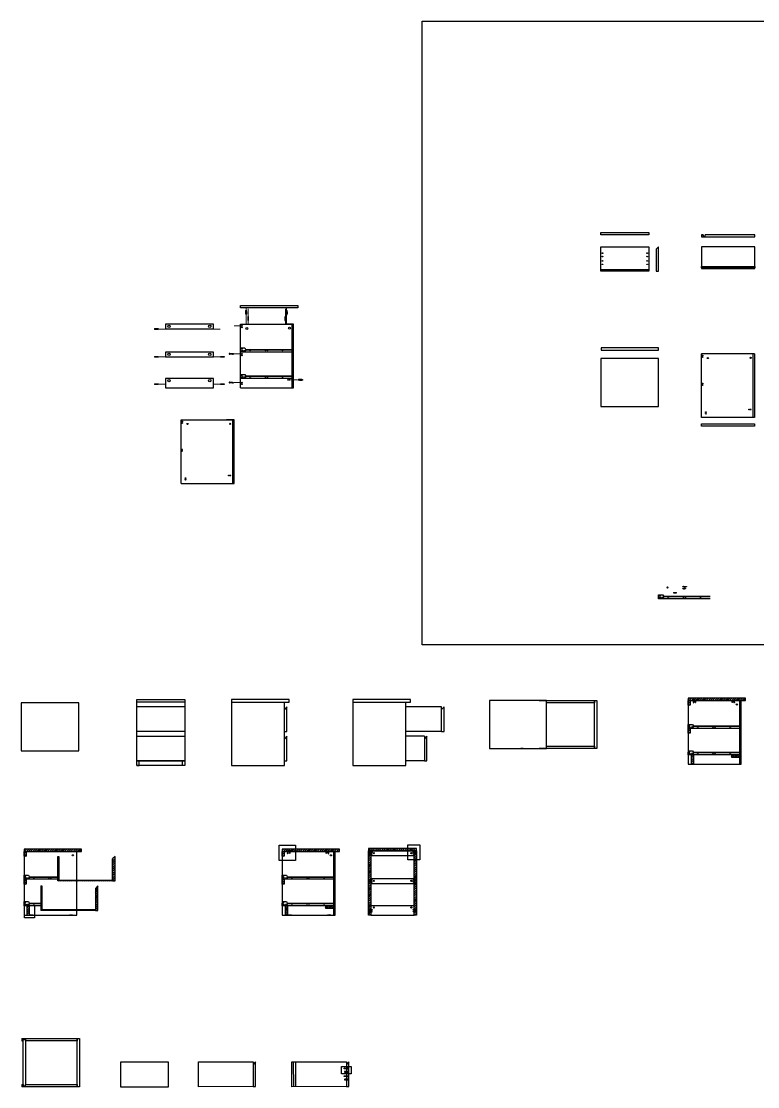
# Model space of a CAD drawing. Header units: inches. Extents: x 60 to 1198, y 6 to 893.
# Drawn here: x 60 to 674, y 6 to 893 of the extents above; entities that cross this region are included whole.
import ezdxf

# ---------------------------------------------------------------- set-up
doc = ezdxf.new("R2010")
doc.units = ezdxf.units.IN
doc.header["$MEASUREMENT"] = 0
doc.linetypes.add('ACAD_ISO02W100', pattern=[15, 12, -3])
doc.linetypes.add('HIDDEN', pattern=[0.375, 0.25, -0.125])
for name, color, linetype in [('A-ANNO-DIMS', 7, 'Continuous'), ('Dettagli', 4, 'Continuous'), ('particolari', 30, 'Continuous'), ('Viti', 2, 'Continuous')]:
    doc.layers.add(name, color=color, linetype=linetype)

# ---------------------------------------------------------------- blocks, each defined once
blk = doc.blocks.new('*U43')
blk.add_lwpolyline([(0, 0), (0, 0.1), (0.1, 0), (0.1, -0.4), (0.1, -0.5), (0.1, -0.4), (0, 0)])
blk = doc.blocks.new('*U44')
at = {"color": 0, "linetype": 'ByBlock', "lineweight": -2, "transparency": 16777216}
for p in [(42.4, 270.7), (42.6, 270.7), (42.8, 270.7), (43, 270.7), (43.2, 270.7)]:
    blk.add_blockref('*U43', p, dxfattribs=at)
blk = doc.blocks.new('118331')
for p, q in [((40.1, 264.9), (40.1, 264.3)), ((40.1, 264.9), (40.3, 264.9)), ((40.1, 264.3), (40.3, 264.3)), ((40.3, 264.9), (40.3, 264.3)), ((40.7, 264.8), (40.3, 264.8)), ((40.7, 264.4), (40.3, 264.4)), ((40.7, 265), (40.7, 264.3)), ((40.7, 265), (43, 265)), ((40.7, 264.8), (40.7, 264.5)), ((43, 264.3), (40.7, 264.3)), ((40.8, 265), (40.8, 264.7)), ((40.8, 264.9), (42.9, 264.9)), ((40.8, 264.7), (42.9, 264.7)), ((40.8, 264.6), (40.8, 264.3)), ((40.8, 264.6), (42.9, 264.6)), ((40.8, 264.3), (42.9, 264.3)), ((42.9, 265), (42.9, 264.7)), ((42.9, 264.6), (42.9, 264.3)), ((43, 265), (43, 264.3)), ((43, 264.8), (43.1, 264.8)), ((43.1, 264.4), (43, 264.4)), ((43.1, 264.8), (43.3, 264.8)), ((43.4, 264.4), (43.2, 264.4)), ((43.3, 264.8), (43.5, 264.8)), ((43.6, 264.4), (43.4, 264.4)), ((43.5, 264.8), (43.7, 264.8)), ((43.8, 264.4), (43.6, 264.4)), ((43.8, 264.8), (43.9, 264.8)), ((44, 264.4), (43.8, 264.4)), ((44, 264.8), (44.1, 264.8)), ((44.1, 264.8), (44.1, 264.5)), ((44.1, 264.4), (44.1, 264.4))]:
    blk.add_line(p, q)
for centre, start, end in [((44.1, 264.8), 360, 90), ((44.1, 264.5), 270, 0)]:
    blk.add_arc(centre, 0.05, start, end)
blk.add_blockref('*U44', (0.7, -5.8))
blk = doc.blocks.new('101345')
for p, q in [((40.1, 264.9), (40.1, 264.6)), ((40.2, 265), (40.3, 265.1)), ((40.2, 264.5), (40.3, 264.5)), ((40.3, 265.1), (41.6, 265.1)), ((40.3, 264.5), (40.3, 265.1)), ((40.3, 264.5), (41.6, 264.5)), ((40.4, 264.9), (41.6, 264.9)), ((40.4, 264.8), (41.6, 264.8)), ((40.4, 264.7), (41.6, 264.7)), ((40.4, 264.6), (41.6, 264.6)), ((43, 265.1), (41.6, 265.1)), ((42.9, 264.9), (41.6, 264.9)), ((42.9, 264.8), (41.6, 264.8)), ((42.9, 264.7), (41.6, 264.7)), ((42.9, 264.6), (41.6, 264.6)), ((43, 264.5), (41.6, 264.5)), ((43, 264.5), (43, 265.1)), ((43.1, 265), (43, 265.1)), ((43.1, 264.5), (43, 264.5)), ((43.1, 264.9), (43.1, 264.6))]:
    blk.add_line(p, q)
for centre, radius, start, end in [((40.2, 264.9), 0.1, 123.5668, 180), ((40.2, 264.6), 0.1, 180, 236.2912), ((40.3, 265), 0.05, 90, 123.5668), ((40.3, 264.5), 0.05, 236.2912, 270), ((43, 265), 0.05, 56.4332, 90), ((43, 264.5), 0.05, 270, 303.7088), ((43, 264.9), 0.1, 0, 56.4332), ((43, 264.6), 0.1, 303.7088, 0)]:
    blk.add_arc(centre, radius, start, end)

msp = doc.modelspace()

# ---------------------------------------------------------------- hatches: boundary and pattern name
h = msp.add_hatch()
h.set_pattern_fill('ANSI31', color=256, scale=10)
h.set_pattern_definition([(45, (65.869, 1.1374), (-0.8838835, 0.8838835), [])])
h.paths.add_polyline_path([(617.28, 327.38), (615.6, 327.38), (615.6, 323.55), (617.28, 323.55)])
h.paths.add_polyline_path([(615.6, 329.38), (615.6, 327.38), (617.28, 327.38), (663.52, 327.38), (663.52, 329.38)])
h.paths.add_polyline_path([(615.6, 300.2), (617.28, 300.2), (617.28, 304.26), (615.6, 304.26)])
h.paths.add_polyline_path([(618.36, 274.38), (620.04, 274.38), (620.04, 282.27), (618.36, 282.27)])
h = msp.add_hatch()
h.set_pattern_fill('ANSI31', color=256, scale=10, angle=10)
h.set_pattern_definition([(55, (13.4428, 3.3758), (-1.02394, 0.7169705), [])])
h.paths.add_polyline_path([(651.73, 282.27), (651.73, 280.3), (658.72, 280.3), (658.72, 282.27)])
h = msp.add_hatch()
h.set_pattern_fill('ANSI31', color=256, scale=10)
h.set_pattern_definition([(45, (-244.3717, -124.5524), (-0.8838835, 0.8838835), [])])
h.paths.add_polyline_path([(351.52, 199.41), (350.67, 199.41), (350.6, 199.46, -0.250678), (350.58, 199.51), (350.58, 199.69, -0.251337), (350.6, 199.74), (350.67, 199.79), (351.52, 199.79), (351.52, 200.95), (350.62, 200.95), (350.62, 201.04), (349.93, 201.04, -0.414214), (349.9, 201.08), (349.9, 201.26, -0.414214), (349.93, 201.29), (350.62, 201.29), (350.62, 201.39), (351.52, 201.39), (351.52, 202.19), (349.52, 202.19), (349.52, 148.69), (351.52, 148.69), (351.52, 176.25), (350.67, 176.25), (350.6, 176.3, -0.250678), (350.58, 176.35), (350.58, 176.53, -0.251337), (350.6, 176.58), (350.67, 176.63), (351.52, 176.63), (351.52, 177.79), (350.62, 177.79), (350.62, 177.88), (349.93, 177.88, -0.414214), (349.9, 177.91), (349.9, 178.1, -0.414214), (349.93, 178.13), (350.62, 178.13), (350.62, 178.23), (351.52, 178.23)])
h.paths.add_polyline_path([(387.53, 178.23), (388.43, 178.23), (388.43, 178.13), (389.12, 178.13, -0.414214), (389.15, 178.1), (389.15, 177.91, -0.414214), (389.12, 177.88), (388.43, 177.88), (388.43, 177.79), (387.53, 177.79), (387.53, 176.63), (388.38, 176.63), (388.44, 176.58, -0.251337), (388.47, 176.53), (388.47, 176.35, -0.250678), (388.44, 176.3), (388.38, 176.25), (387.53, 176.25), (387.53, 148.69), (389.52, 148.69), (389.52, 202.19), (387.53, 202.19), (387.53, 201.39), (388.43, 201.39), (388.43, 201.29), (389.12, 201.29, -0.414214), (389.15, 201.26), (389.15, 201.08, -0.414214), (389.12, 201.04), (388.43, 201.04), (388.43, 200.95), (387.53, 200.95), (387.53, 199.79), (388.38, 199.79), (388.44, 199.74, -0.251337), (388.47, 199.69), (388.47, 199.51, -0.250678), (388.44, 199.46), (388.38, 199.41), (387.53, 199.41)])
h.paths.add_polyline_path([(349.52, 202.19), (389.52, 202.19), (389.52, 204.19), (349.52, 204.19)])
h = msp.add_hatch()
h.set_pattern_fill('ANSI31', color=256, scale=10)
h.set_pattern_definition([(45, (-366.0492, -124.5524), (-0.8838835, 0.8838835), [])])
h.paths.add_polyline_path([(62.54, 203.69), (62.54, 201.69), (64.22, 201.69), (110.46, 201.69), (110.46, 203.69)])
h.paths.add_polyline_path([(62.54, 197.86), (64.22, 197.86), (64.22, 201.69), (62.54, 201.69)])
h.paths.add_polyline_path([(64.22, 178.57), (62.54, 178.57), (62.54, 174.51), (64.22, 174.51)])
h.paths.add_polyline_path([(65.29, 148.69), (66.97, 148.69), (66.97, 156.58), (65.29, 156.58)])
h.paths.add_polyline_path([(124.16, 173.19), (122.16, 171.01), (122.16, 152.69), (124.16, 152.69)])
h.paths.add_polyline_path([(138.38, 197.69), (136.38, 195.51), (136.38, 177.19), (138.38, 177.19)])
h.paths.add_polyline_path([(106.66, 197.69), (106.66, 196.89), (91.64, 196.89), (91.64, 197.69)])
h.paths.add_polyline_path([(106.66, 196.89), (106.66, 197.69), (90.84, 197.69), (90.84, 177.19), (106.66, 177.19), (106.66, 177.99), (91.64, 177.99), (91.64, 196.89)])
h.paths.add_polyline_path([(136.38, 177.19), (136.38, 177.99), (106.66, 177.99), (106.66, 177.19)])
h.paths.add_polyline_path([(106.66, 152.69), (106.66, 153.49), (77.42, 153.49), (77.42, 172.39), (106.66, 172.39), (106.66, 173.19), (76.62, 173.19), (76.62, 152.69)])
h.paths.add_polyline_path([(122.16, 152.69), (122.16, 153.49), (106.66, 153.49), (106.66, 152.69)])
h.paths.add_polyline_path([(106.66, 173.19), (106.66, 172.39), (77.42, 172.39), (77.42, 173.19)], flags=17)
h = msp.add_hatch()
h.set_pattern_fill('ANSI31', color=256, scale=10)
h.set_pattern_definition([(45, (-272.2635, -124.5524), (-0.8838835, 0.8838835), [])])
h.paths.add_polyline_path([(279.15, 201.69), (277.47, 201.69), (277.47, 197.86), (279.15, 197.86)])
h.paths.add_polyline_path([(277.47, 203.69), (277.47, 201.69), (279.15, 201.69), (325.39, 201.69), (325.39, 203.69)])
h.paths.add_polyline_path([(277.47, 174.51), (279.15, 174.51), (279.15, 178.57), (277.47, 178.57)])
h.paths.add_polyline_path([(280.23, 148.69), (281.91, 148.69), (281.91, 156.58), (280.23, 156.58)])
h = msp.add_hatch()
h.set_pattern_fill('ANSI31', color=256, scale=10, angle=10)
h.set_pattern_definition([(55, (-324.6898, -122.3139), (-1.02394, 0.7169705), [])])
h.paths.add_polyline_path([(313.6, 156.58), (313.6, 154.61), (320.59, 154.61), (320.59, 156.58)])

# ---------------------------------------------------------------- linework, layer by layer
for p, q in [((591.1, 705.48), (589.1, 703.3)), ((589.1, 703.3), (589.1, 684.98)), ((591.1, 684.98), (591.1, 705.48)), ((589.1, 684.98), (591.1, 684.98)), ((247.26, 649.53), (247.26, 651.59)), ((247.89, 651.59), (247.26, 651.59)), ((247.89, 649.53), (247.26, 649.53)), ((247.42, 649.15), (247.26, 649.15)), ((247.26, 649.15), (247.26, 648.87)), ((247.26, 648.87), (247.89, 648.87)), ((247.42, 651.59), (247.42, 652.39)), ((247.42, 652.39), (247.73, 652.39)), ((247.42, 649.53), (247.42, 649.15)), ((247.42, 649.15), (247.74, 649.15)), ((247.73, 651.59), (247.73, 652.39)), ((247.74, 649.53), (247.74, 649.15)), ((247.89, 649.15), (247.74, 649.15)), ((247.89, 651.59), (247.89, 649.53)), ((247.89, 648.87), (247.89, 649.15)), ((280.97, 649.53), (280.97, 651.59)), ((281.59, 651.59), (280.97, 651.59)), ((281.6, 649.53), (280.97, 649.53)), ((281.13, 649.15), (280.97, 649.15)), ((280.97, 649.15), (280.97, 648.87)), ((280.97, 648.87), (281.6, 648.87)), ((281.13, 651.59), (281.13, 652.39)), ((281.13, 652.39), (281.44, 652.39)), ((281.13, 649.53), (281.13, 649.15)), ((281.13, 649.15), (281.44, 649.15)), ((281.44, 651.59), (281.44, 652.39)), ((281.44, 649.53), (281.44, 649.15)), ((281.6, 649.15), (281.44, 649.15)), ((281.6, 651.59), (281.6, 649.53)), ((281.6, 648.87), (281.6, 649.15)), ((242.82, 587.86), (242.82, 640.86)), ((242.82, 640.86), (286.94, 640.86)), ((249.05, 647.18), (248.95, 647.05)), ((248.95, 647.05), (249.57, 647.05)), ((248.95, 644.14), (249.57, 644.14)), ((248.95, 644.14), (249.06, 644.04)), ((249.46, 644.04), (249.57, 644.14)), ((249.57, 647.05), (249.47, 647.18)), ((280, 647.18), (279.9, 647.05)), ((279.9, 647.05), (280.52, 647.05)), ((279.9, 644.14), (280.52, 644.14)), ((279.9, 644.14), (280.01, 644.04)), ((280.41, 644.04), (280.52, 644.14)), ((280.52, 647.05), (280.42, 647.18)), ((286.94, 640.86), (280.64, 640.86)), ((285.94, 587.86), (285.94, 640.86)), ((286.94, 587.86), (286.94, 640.86)), ((171.25, 637.14), (171.39, 637.24)), ((171.39, 636.61), (171.26, 636.71)), ((171.39, 637.24), (171.39, 636.61)), ((174.3, 637.24), (174.3, 636.61)), ((174.3, 637.24), (174.4, 637.13)), ((174.4, 636.72), (174.3, 636.61)), ((591.11, 621.24), (543.19, 621.24)), ((543.19, 621.24), (543.19, 619.24)), ((591.11, 619.24), (591.11, 621.24)), ((171.25, 613.88), (171.39, 613.98)), ((171.39, 613.36), (171.26, 613.46)), ((171.39, 613.98), (171.39, 613.36)), ((174.3, 613.98), (174.3, 613.36)), ((174.3, 613.98), (174.4, 613.87)), ((174.4, 613.47), (174.3, 613.36)), ((226.28, 613.98), (226.18, 613.87)), ((226.18, 613.47), (226.28, 613.36)), ((226.28, 613.98), (226.28, 613.36)), ((229.19, 613.98), (229.19, 613.36)), ((229.32, 613.88), (229.19, 613.98)), ((229.19, 613.36), (229.32, 613.46)), ((233.67, 616.55), (233.38, 616.55)), ((233.38, 616.55), (233.38, 615.92)), ((233.38, 615.92), (233.67, 615.92)), ((233.67, 616.4), (233.67, 616.55)), ((234.05, 616.4), (233.67, 616.4)), ((233.67, 616.4), (233.67, 616.08)), ((234.05, 616.08), (233.67, 616.08)), ((233.67, 615.92), (233.67, 616.08)), ((234.05, 616.55), (236.1, 616.55)), ((234.05, 615.92), (234.05, 616.55)), ((236.1, 615.92), (234.05, 615.92)), ((236.1, 615.93), (236.1, 616.55)), ((236.1, 616.4), (236.9, 616.4)), ((236.1, 616.09), (236.9, 616.09)), ((236.9, 616.4), (236.9, 616.09)), ((543.19, 619.24), (591.11, 619.24)), ((626.87, 563.14), (626.87, 616.14)), ((670.99, 616.14), (626.87, 616.14)), ((669.99, 563.14), (669.99, 616.14)), ((670.99, 616.14), (670.99, 590.64)), ((291.87, 594.76), (291.07, 594.76)), ((291.07, 594.76), (291.07, 594.45)), ((293.93, 594.92), (291.87, 594.92)), ((291.87, 594.3), (291.87, 594.92)), ((293.93, 594.29), (293.93, 594.92)), ((293.93, 594.76), (294.31, 594.76)), ((294.31, 594.76), (294.31, 594.92)), ((294.31, 594.92), (294.59, 594.92)), ((294.31, 594.76), (294.31, 594.45)), ((294.59, 594.92), (294.59, 594.29)), ((171.25, 591.25), (171.39, 591.35)), ((171.39, 590.73), (171.26, 590.83)), ((171.39, 591.35), (171.39, 590.73)), ((174.3, 591.35), (174.3, 590.73)), ((174.3, 591.35), (174.4, 591.24)), ((174.4, 590.84), (174.3, 590.73)), ((226.28, 591.35), (226.18, 591.24)), ((226.18, 590.84), (226.28, 590.73)), ((226.28, 591.35), (226.28, 590.73)), ((229.19, 591.35), (229.19, 590.73)), ((229.32, 591.25), (229.19, 591.35)), ((229.19, 590.73), (229.32, 590.83)), ((233.67, 592.59), (233.38, 592.59)), ((233.38, 592.59), (233.38, 591.96)), ((233.38, 591.96), (233.67, 591.96)), ((233.67, 592.43), (233.67, 592.59)), ((234.05, 592.43), (233.67, 592.43)), ((233.67, 592.43), (233.67, 592.11)), ((234.05, 592.11), (233.67, 592.11)), ((233.67, 591.96), (233.67, 592.11)), ((234.05, 592.59), (236.1, 592.59)), ((234.05, 591.96), (234.05, 592.59)), ((236.1, 591.96), (234.05, 591.96)), ((236.1, 591.96), (236.1, 592.59)), ((236.1, 592.43), (236.9, 592.43)), ((236.1, 592.12), (236.9, 592.12)), ((236.9, 592.43), (236.9, 592.12)), ((242.82, 587.86), (286.94, 587.86)), ((286.94, 587.86), (285.94, 587.86)), ((286.94, 587.86), (285.94, 587.86)), ((286.94, 587.86), (285.94, 587.86)), ((291.87, 594.45), (291.07, 594.45)), ((291.87, 594.29), (293.93, 594.29)), ((293.93, 594.45), (294.31, 594.45)), ((294.31, 594.29), (294.31, 594.45)), ((294.59, 594.29), (294.31, 594.29)), ((670.99, 590.64), (670.99, 572.14)), ((670.99, 572.14), (670.99, 563.14)), ((193.43, 508.22), (193.43, 561.22)), ((193.43, 561.22), (237.55, 561.22)), ((237.55, 561.22), (231.25, 561.22)), ((236.55, 508.22), (236.55, 561.22)), ((237.55, 508.22), (237.55, 561.22)), ((670.99, 563.14), (626.87, 563.14)), ((670.99, 563.14), (669.99, 563.14)), ((237.55, 508.22), (236.55, 508.22)), ((663.52, 329.38), (615.6, 329.38)), ((615.6, 329.38), (615.6, 274.38)), ((663.52, 327.38), (663.52, 329.38)), ((196.45, 326.24), (156.45, 326.24)), ((196.45, 322.24), (156.45, 322.24)), ((281.5, 322.24), (279.5, 320.06)), ((281.5, 301.74), (281.5, 322.24)), ((384.44, 328.24), (336.52, 328.24)), ((336.52, 328.24), (336.52, 273.24)), ((336.52, 326.24), (384.44, 326.24)), ((380.64, 300.74), (380.64, 326.24)), ((410.36, 322.24), (380.64, 322.24)), ((384.44, 326.24), (384.44, 328.24)), ((412.36, 322.24), (410.36, 320.06)), ((410.36, 301.74), (410.36, 322.24)), ((412.36, 301.74), (412.36, 322.24)), ((615.6, 327.38), (663.52, 327.38)), ((658.72, 274.38), (658.72, 327.38)), ((659.72, 301.88), (659.72, 327.38)), ((196.45, 301.74), (156.45, 301.74)), ((279.5, 301.74), (281.5, 301.74)), ((410.36, 301.74), (380.64, 301.74)), ((410.36, 301.74), (412.36, 301.74)), ((659.72, 283.38), (659.72, 301.88)), ((156.46, 297.74), (196.45, 297.74)), ((281.5, 297.74), (279.5, 295.56)), ((281.5, 277.24), (281.5, 297.74)), ((380.64, 282.24), (380.64, 300.74)), ((396.14, 297.74), (380.64, 297.74)), ((398.14, 297.74), (396.14, 295.56)), ((398.14, 277.24), (398.14, 297.74)), ((156.45, 277.24), (196.45, 277.24)), ((196.45, 277.24), (156.45, 277.24)), ((158.45, 273.24), (158.45, 277.24)), ((194.45, 273.24), (194.45, 277.24)), ((279.5, 277.24), (281.5, 277.24)), ((380.64, 273.24), (380.64, 282.24)), ((396.14, 277.24), (380.64, 277.24)), ((396.14, 277.24), (398.14, 277.24)), ((659.72, 274.38), (659.72, 283.38)), ((156.45, 273.24), (158.45, 273.24)), ((196.45, 273.24), (194.45, 273.24)), ((336.52, 273.24), (380.64, 273.24)), ((615.6, 274.38), (659.72, 274.38)), ((653.69, 274.38), (653.81, 274.38)), ((659.72, 274.38), (658.72, 274.38)), ((110.46, 203.69), (62.54, 203.69)), ((62.54, 203.69), (62.54, 148.69)), ((62.54, 201.69), (110.46, 201.69)), ((90.84, 177.19), (90.84, 197.69)), ((106.66, 177.99), (106.66, 201.69)), ((110.46, 201.69), (110.46, 203.69)), ((138.38, 197.69), (136.38, 195.51)), ((136.38, 177.19), (136.38, 195.51)), ((138.38, 177.19), (138.38, 197.69)), ((325.39, 203.69), (277.47, 203.69)), ((277.47, 203.69), (277.47, 148.69)), ((277.47, 201.69), (325.39, 201.69)), ((320.59, 148.69), (320.59, 201.69)), ((321.59, 176.19), (321.59, 201.69)), ((325.39, 201.69), (325.39, 203.69)), ((136.38, 177.19), (90.84, 177.19)), ((106.66, 176.19), (106.66, 177.19)), ((106.66, 157.69), (106.66, 176.19)), ((124.16, 173.19), (122.16, 171.01)), ((124.16, 152.69), (124.16, 173.19)), ((136.38, 177.19), (138.38, 177.19)), ((321.59, 157.69), (321.59, 176.19)), ((122.16, 152.69), (76.62, 152.69)), ((106.66, 153.49), (106.66, 157.69)), ((106.66, 148.69), (106.66, 152.69)), ((122.16, 152.69), (124.16, 152.69)), ((321.59, 148.69), (321.59, 157.69)), ((351.52, 156.94), (351.52, 154.94)), ((387.53, 156.58), (351.52, 156.58)), ((62.54, 148.69), (106.66, 148.69)), ((277.47, 148.69), (321.59, 148.69)), ((321.59, 148.69), (320.59, 148.69)), ((351.52, 148.69), (387.53, 148.69)), ((60.71, 45.85), (60.71, 43.99)), ((255.31, 26.45), (253.31, 24.27)), ((255.31, 5.95), (255.31, 26.45)), ((286.82, 26.45), (286.87, 5.85)), ((288.72, 26.45), (288.77, 5.85)), ((333.16, 26.45), (331.16, 24.27)), ((333.16, 5.95), (333.16, 26.45)), ((60.71, 7.71), (60.71, 5.85)), ((253.31, 5.95), (255.31, 5.95)), ((331.16, 5.95), (333.16, 5.95))]:
    msp.add_line(p, q)
at = {"color": 0}
for p, q in [((242.82, 621.12), (246.5, 621.12)), ((242.82, 618.03), (285.94, 618.03)), ((246.5, 621.12), (247.4, 619.65)), ((247.4, 619.65), (285.94, 619.65)), ((242.82, 599.13), (246.5, 599.13)), ((242.82, 596.04), (285.94, 596.04)), ((246.5, 599.13), (247.4, 597.66)), ((247.4, 597.66), (285.94, 597.66)), ((193.43, 508.22), (237.55, 508.22)), ((603.75, 417.26), (603.75, 417.41)), ((603.75, 417.41), (603.87, 417.41)), ((603.87, 417.41), (603.87, 417.26)), ((605.49, 417.26), (605.49, 417.41)), ((605.49, 417.41), (605.62, 417.41)), ((605.62, 417.41), (605.62, 417.26)), ((590.97, 415.65), (594.65, 415.65)), ((590.97, 412.56), (634.09, 412.56)), ((594.65, 415.65), (595.55, 414.18)), ((595.55, 414.18), (634.09, 414.18)), ((615.6, 307.64), (619.28, 307.64)), ((615.6, 304.55), (658.72, 304.55)), ((619.28, 307.64), (620.18, 306.17)), ((620.18, 306.17), (658.72, 306.17)), ((396.14, 297.74), (396.14, 277.24)), ((493.44, 287.49), (493.44, 287.49)), ((615.6, 285.65), (619.28, 285.65)), ((619.28, 285.65), (620.18, 284.18)), ((620.18, 284.18), (658.72, 284.18)), ((615.6, 282.56), (658.72, 282.56)), ((62.54, 181.95), (66.21, 181.95)), ((62.54, 178.86), (90.84, 178.86)), ((66.21, 181.95), (67.11, 180.48)), ((67.11, 180.48), (90.84, 180.48)), ((76.62, 173.19), (76.62, 152.69)), ((122.16, 171.01), (122.16, 152.69)), ((62.54, 159.96), (66.21, 159.96)), ((66.21, 159.96), (67.11, 158.49)), ((62.54, 156.87), (76.62, 156.87)), ((67.11, 158.49), (76.62, 158.49)), ((61.91, 7.71), (61.91, 43.99)), ((62.57, 5.85), (62.57, 5.85))]:
    msp.add_line(p, q, dxfattribs=at)
for points in [[(394.07, 893.21), (1065.68, 893.21), (1065.68, 373.88), (394.07, 373.88)], [(542.97, 717.24), (582.98, 717.24), (582.98, 715.33), (542.97, 715.33)], [(582.98, 705.48), (582.97, 684.98), (542.97, 684.98), (542.98, 705.48)], [(671.32, 705.47), (626.87, 705.47), (626.87, 687.26), (671.32, 687.26)], [(542.97, 686.6), (582.97, 686.6), (582.97, 685.52), (542.97, 685.52)], [(626.87, 688.88), (671.32, 688.88), (671.32, 687.8), (626.87, 687.8)], [(290.74, 656.44), (290.74, 654.44), (242.82, 654.44), (242.82, 656.44)], [(220.29, 637.02), (220.29, 640.86), (180.29, 640.86), (180.29, 637.02)], [(220.29, 613.68), (220.29, 617.74), (180.29, 617.74), (180.29, 613.68)], [(542.97, 612.42), (542.97, 572.42), (590.89, 572.42), (590.89, 612.42)], [(220.29, 587.86), (220.29, 595.75), (180.29, 595.6), (180.29, 587.86)], [(626.87, 558.04), (670.99, 558.04), (670.99, 556.04), (626.87, 556.04)], [(60.3, 325.56), (60.3, 285.56), (108.22, 285.56), (108.22, 325.56)], [(658.72, 282.27), (651.73, 282.27), (651.73, 280.3), (658.72, 280.3)], [(389.52, 202.19), (389.52, 204.19), (349.52, 204.19), (349.52, 202.19)], [(349.52, 148.69), (349.52, 202.19), (351.52, 202.19), (351.52, 148.69)], [(387.53, 148.69), (387.53, 202.19), (389.52, 202.19), (389.52, 148.69)], [(320.59, 156.58), (313.6, 156.58), (313.6, 154.61), (320.59, 154.61)], [(142.81, 26.35), (142.81, 5.85), (182.81, 5.85), (182.81, 26.35)], [(253.31, 5.95), (207.77, 5.85), (207.77, 26.45), (253.31, 26.45)], [(331.16, 5.95), (285.62, 5.85), (285.62, 26.45), (331.16, 26.45)]]:
    msp.add_lwpolyline(points, close=True)
for points in [[(628.07, 715.27), (626.87, 715.27), (626.87, 713.67), (671.16, 713.67), (671.16, 715.27), (629.97, 715.27)], [(626.87, 715.27), (628.07, 715.27), (628.07, 714.07), (629.97, 714.07), (629.97, 715.27)], [(247.42, 652.39), (247.49, 652.51), (247.58, 652.51), (247.66, 652.51), (247.73, 652.39)], [(281.13, 652.39), (281.2, 652.51), (281.28, 652.51), (281.36, 652.51), (281.44, 652.39)], [(236.9, 616.4), (237.03, 616.32), (237.03, 616.24), (237.03, 616.16), (236.9, 616.09)], [(291.07, 594.76), (290.95, 594.69), (290.95, 594.61), (290.95, 594.53), (291.07, 594.45)], [(236.9, 592.43), (237.03, 592.36), (237.03, 592.27), (237.03, 592.19), (236.9, 592.12)], [(156.45, 273.24), (156.45, 273.24), (156.45, 328.24), (196.45, 328.24), (196.45, 273.24), (156.45, 273.24)], [(235.38, 326.24), (283.3, 326.24), (283.3, 328.24), (235.38, 328.24), (235.38, 273.24), (279.5, 273.24), (279.5, 282.24), (279.5, 300.74), (279.5, 326.24)], [(90.84, 197.69), (91.64, 197.69), (91.64, 196.89), (91.64, 196.89), (91.64, 177.99), (136.38, 177.99)], [(389.52, 202.19), (389.52, 202.19), (389.52, 202.19), (349.52, 202.19), (349.52, 202.19)], [(351.52, 198.36), (387.53, 198.36)], [(349.52, 179.07), (349.52, 174.07)], [(387.53, 179.07), (351.52, 179.07)], [(389.52, 174.07), (389.52, 174.07), (389.52, 179.07)], [(76.62, 173.19), (77.42, 173.19), (77.42, 172.39), (77.42, 172.39), (77.42, 153.49), (122.16, 153.49)], [(351.52, 175.01), (387.53, 175.01)], [(349.52, 156.94), (349.52, 149.19)], [(389.52, 149.19), (389.52, 149.19), (389.52, 157.08)], [(60.71, 43.99), (61.91, 43.99), (61.91, 45.19), (63.81, 45.19), (63.81, 43.99)], [(60.71, 7.71), (61.91, 7.71), (61.91, 6.51), (63.81, 6.51), (63.81, 7.71)]]:
    msp.add_lwpolyline(points)
for points in [[(285.94, 617.74), (242.82, 617.74), (242.82, 619.93)], [(247.23, 619.93), (285.94, 619.93)], [(285.94, 595.75), (242.82, 595.75), (242.82, 597.94)], [(247.23, 597.94), (285.94, 597.94)], [(598.27, 421.68), (598.27, 421.57), (598.18, 421.62), (598.27, 421.68)], [(598.33, 421.68), (598.88, 421.68), (598.88, 421.57), (598.33, 421.57), (598.33, 421.68)], [(611.43, 422.24), (611.33, 422.24), (611.33, 422.3), (611.43, 422.3)], [(611.43, 422.3), (611.43, 422.4), (611.49, 422.4), (611.49, 422.3)], [(611.49, 422.24), (611.49, 422.15), (611.43, 422.15), (611.43, 422.24)], [(611.49, 422.3), (611.59, 422.3), (611.59, 422.24), (611.49, 422.24)], [(634.09, 412.27), (590.97, 412.27), (590.97, 415.65)], [(595.38, 414.46), (634.09, 414.46)], [(491.58, 327.49), (537.72, 327.49), (537.72, 325.63), (497.78, 325.63)], [(658.72, 304.26), (615.6, 304.26), (615.6, 307.64)], [(620.01, 306.45), (658.72, 306.45)], [(478.28, 287.49), (478.28, 287.49), (476.42, 287.49)], [(497.78, 289.35), (537.72, 289.35), (537.72, 287.49), (491.58, 287.49)], [(658.72, 282.27), (615.6, 282.27), (615.6, 284.46)], [(620.01, 284.46), (658.72, 284.46)], [(618.36, 274.38), (618.36, 282.27), (620.04, 282.27), (620.04, 274.38)], [(90.84, 178.57), (62.54, 178.57), (62.54, 181.95)], [(66.94, 180.76), (90.84, 180.76)], [(76.62, 156.58), (62.54, 156.58), (62.54, 159.96)], [(65.29, 148.69), (65.29, 156.58), (66.97, 156.58), (66.97, 148.69)], [(66.94, 158.77), (76.62, 158.77)], [(280.23, 148.69), (280.23, 156.58), (281.91, 156.58), (281.91, 148.69)], [(60.71, 45.85), (106.85, 45.85), (106.85, 43.99), (63.81, 43.99)], [(61.91, 43.99), (60.71, 43.99)], [(63.81, 43.99), (63.81, 7.71)], [(60.71, 7.71), (61.91, 7.71)], [(63.81, 7.71), (106.85, 7.71), (106.85, 5.85), (60.71, 5.85)]]:
    msp.add_lwpolyline(points, dxfattribs=at)
msp.add_lwpolyline([(605.94, 417.26, -0.414214), (605.96, 417.24), (605.96, 417.19, -0.414214), (605.94, 417.18), (603.52, 417.18, -0.414214), (603.5, 417.19), (603.5, 417.24, -0.414214), (603.52, 417.26)], format="xyb", close=True, dxfattribs=at)
for points in [[(603.75, 417.41, -0.1161), (603.76, 417.42, -0.114098), (603.79, 417.43), (603.83, 417.43, -0.114098), (603.86, 417.42, -0.1161), (603.87, 417.41)], [(605.49, 417.41, -0.1161), (605.51, 417.42, -0.114098), (605.53, 417.43), (605.58, 417.43, -0.114098), (605.6, 417.42, -0.1161), (605.62, 417.41)]]:
    msp.add_lwpolyline(points, format="xyb", dxfattribs=at)
for points in [[(603.8, 417.37), (603.82, 417.37), (603.82, 417.27), (603.8, 417.27)], [(605.55, 417.37), (605.56, 417.37), (605.56, 417.27), (605.55, 417.27)], [(497.78, 327.49), (450.14, 327.49), (450.14, 287.49), (497.78, 287.49)], [(537.72, 327.49), (539.58, 327.49), (539.58, 287.49), (537.72, 287.49)], [(615.6, 327.38), (617.28, 327.38), (617.28, 323.55), (615.6, 323.55)], [(615.6, 304.26), (617.28, 304.26), (617.28, 300.2), (615.6, 300.2)], [(62.54, 201.69), (64.22, 201.69), (64.22, 197.86), (62.54, 197.86)], [(277.47, 201.69), (279.15, 201.69), (279.15, 197.86), (277.47, 197.86)], [(62.54, 178.57), (64.22, 178.57), (64.22, 174.51), (62.54, 174.51)], [(277.47, 178.57), (279.15, 178.57), (279.15, 174.51), (277.47, 174.51)], [(106.85, 45.85), (108.71, 45.85), (108.71, 5.85), (106.85, 5.85)]]:
    msp.add_lwpolyline(points, close=True, dxfattribs=at)
for centre, radius in [((544.37, 700.08), 0.257), ((544.37, 697.27), 0.257), ((544.37, 693.59), 0.257), ((581.58, 700.08), 0.257), ((581.58, 697.27), 0.257), ((581.58, 693.59), 0.257), ((544.37, 690.77), 0.257), ((581.58, 690.77), 0.257), ((183.28, 639.04), 1), ((217.29, 639.04), 1), ((248.05, 637.38), 0.8), ((283.65, 637.55), 0.8), ((183.28, 615.92), 1), ((217.29, 615.92), 1), ((632.09, 612.75), 0.5), ((667.7, 612.93), 0.5), ((183.27, 593.8), 1), ((217.29, 593.8), 1), ((198.66, 557.83), 0.5), ((234.26, 558), 0.5), ((656.29, 324.25), 0.5), ((103.23, 198.56), 0.5), ((318.16, 198.56), 0.5), ((353.87, 200.37), 0.5), ((385.18, 200.37), 0.5), ((353.87, 177.26), 0.5), ((385.18, 177.26), 0.5), ((353.86, 155.13), 0.5), ((385.18, 155.13), 0.5)]:
    msp.add_circle(centre, radius)
for centre, radius in [((244, 639.54), 0.32), ((244, 638.31), 0.32), ((243.31, 620.52), 0.32), ((244.03, 618.88), 0.549), ((243.92, 620.52), 0.32), ((244, 616.23), 0.32), ((244, 614.99), 0.32), ((244.03, 618.88), 0.27), ((246.08, 618.77), 0.32), ((246.79, 618.88), 0.32), ((250.99, 619.12), 0.32), ((263.63, 619.12), 0.32), ((265.27, 619.12), 0.32), ((277.9, 619.12), 0.32), ((627.73, 614.83), 0.32), ((627.73, 613.59), 0.32), ((243.31, 598.52), 0.32), ((244.03, 596.88), 0.549), ((243.92, 598.52), 0.32), ((244.03, 596.88), 0.27), ((246.08, 596.78), 0.32), ((246.79, 596.88), 0.32), ((250.99, 597.12), 0.32), ((263.63, 597.12), 0.32), ((265.27, 597.12), 0.32), ((277.9, 597.12), 0.32), ((282.53, 594.61), 0.32), ((283.76, 594.61), 0.32), ((244, 592.27), 0.32), ((244, 591.04), 0.32), ((627.61, 591.51), 0.32), ((627.61, 590.27), 0.32), ((666.57, 569.89), 0.32), ((667.8, 569.89), 0.32), ((194.29, 559.9), 0.32), ((630.48, 567.59), 0.32), ((630.48, 566.36), 0.32), ((194.29, 558.67), 0.32), ((194.18, 536.58), 0.32), ((194.18, 535.35), 0.32), ((233.13, 514.97), 0.32), ((234.37, 514.97), 0.32), ((197.05, 512.67), 0.32), ((197.05, 511.43), 0.32), ((598.53, 421.62), 0.5), ((611.42, 420.7), 0.187), ((611.46, 422.27), 0.187), ((591.46, 415.04), 0.32), ((592.18, 413.4), 0.549), ((592.07, 415.04), 0.32), ((592.18, 413.4), 0.27), ((594.22, 413.3), 0.32), ((594.94, 413.4), 0.32), ((599.14, 413.64), 0.32), ((611.78, 413.64), 0.32), ((613.41, 413.64), 0.32), ((626.05, 413.64), 0.32), ((616.09, 307.04), 0.32), ((616.81, 305.4), 0.549), ((616.71, 307.04), 0.32), ((616.81, 305.4), 0.27), ((618.86, 305.3), 0.32), ((619.57, 305.4), 0.32), ((623.77, 305.64), 0.32), ((636.41, 305.64), 0.32), ((638.05, 305.64), 0.32), ((650.68, 305.64), 0.32), ((616.09, 285.05), 0.32), ((616.81, 283.41), 0.549), ((616.71, 285.05), 0.32), ((623.77, 283.65), 0.32), ((636.41, 283.65), 0.32), ((638.05, 283.65), 0.32), ((650.68, 283.65), 0.32), ((616.81, 283.41), 0.27), ((618.86, 283.3), 0.32), ((619.57, 283.41), 0.32), ((63.03, 181.35), 0.32), ((63.74, 179.71), 0.549), ((63.64, 181.35), 0.32), ((63.74, 179.71), 0.27), ((65.79, 179.61), 0.32), ((66.51, 179.71), 0.32), ((70.71, 179.95), 0.32), ((83.34, 179.95), 0.32), ((84.98, 179.95), 0.32), ((63.03, 159.36), 0.32), ((63.74, 157.72), 0.549), ((63.64, 159.36), 0.32), ((63.74, 157.72), 0.27), ((65.79, 157.61), 0.32), ((66.51, 157.72), 0.32), ((70.71, 157.96), 0.32)]:
    msp.add_circle(centre, radius, dxfattribs=at)
at = {"layer": 'A-ANNO-DIMS'}
msp.add_line((331.16, 26.45), (331.16, 5.95), dxfattribs=at)
at = {"layer": 'Dettagli'}
for p, q in [((621.14, 274.37), (621.14, 274.52)), ((621.14, 274.52), (621.27, 274.52)), ((621.27, 274.52), (621.27, 274.37)), ((622.89, 274.37), (622.89, 274.52)), ((622.89, 274.52), (623.01, 274.52)), ((623.01, 274.52), (623.01, 274.37)), ((653.69, 274.37), (653.69, 274.52)), ((653.69, 274.52), (653.81, 274.52)), ((653.81, 274.52), (653.81, 274.37)), ((655.43, 274.37), (655.43, 274.52)), ((655.43, 274.52), (655.56, 274.52)), ((655.56, 274.52), (655.56, 274.37)), ((282.1, 200.28), (282.1, 200.03)), ((282.35, 200.28), (282.35, 200.03)), ((283.72, 202.1), (284.1, 202.1)), ((283.72, 200.41), (284.1, 200.41)), ((314.07, 202.1), (314.45, 202.1)), ((314.07, 200.41), (314.45, 200.41)), ((315.82, 200.28), (315.82, 200.03)), ((316.07, 200.28), (316.07, 200.03)), ((350.67, 199.41), (350.67, 199.79)), ((352.03, 201.29), (352.28, 201.29)), ((352.03, 201.04), (352.28, 201.04)), ((352.36, 199.41), (352.36, 199.79)), ((386.68, 199.41), (386.68, 199.79)), ((387.02, 201.29), (386.77, 201.29)), ((387.02, 201.04), (386.77, 201.04)), ((388.38, 199.41), (388.38, 199.79)), ((352.03, 178.13), (352.28, 178.13)), ((352.03, 177.88), (352.28, 177.88)), ((387.02, 178.13), (386.77, 178.13)), ((387.02, 177.88), (386.77, 177.88)), ((350.67, 176.25), (350.67, 176.63)), ((352.36, 176.25), (352.36, 176.63)), ((386.68, 176.25), (386.68, 176.63)), ((388.38, 176.25), (388.38, 176.63)), ((350.67, 151.37), (350.67, 151.75)), ((352.03, 153.25), (352.28, 153.25)), ((352.03, 153), (352.28, 153)), ((352.36, 151.37), (352.36, 151.75)), ((386.68, 151.37), (386.68, 151.75)), ((387.02, 153.25), (386.77, 153.25)), ((387.02, 153), (386.77, 153)), ((388.38, 151.37), (388.38, 151.75)), ((329.59, 21.19), (329.24, 21.19)), ((329.59, 20.84), (329.24, 20.84)), ((329.71, 17.92), (329.71, 18.48)), ((332.22, 17.92), (332.22, 18.48)), ((329.59, 14.69), (329.24, 14.69)), ((329.59, 14.35), (329.24, 14.35)), ((329.71, 11.48), (329.71, 12.04)), ((332.22, 11.48), (332.22, 12.04))]:
    msp.add_line(p, q, dxfattribs=at)
for points in [[(623.34, 274.37, -0.414214), (623.35, 274.36), (623.35, 274.31, -0.414214), (623.34, 274.29), (620.91, 274.29, -0.414214), (620.89, 274.31), (620.89, 274.36, -0.414214), (620.91, 274.37)], [(655.88, 274.37, -0.414214), (655.9, 274.36), (655.9, 274.31, -0.414214), (655.88, 274.29), (653.46, 274.29, -0.414214), (653.44, 274.31), (653.44, 274.36, -0.414214), (653.46, 274.37)], [(284.1, 200.42), (284.1, 201.25), (284.1, 202.09, 0.147519), (284.09, 202.11), (284.05, 202.17, 0.251337), (284, 202.19), (283.82, 202.19, 0.250678), (283.76, 202.17), (283.73, 202.11, 0.148152), (283.72, 202.09), (283.72, 201.25), (283.72, 200.41, 0.148152), (283.73, 200.4), (283.76, 200.34, 0.250678), (283.82, 200.31), (284, 200.31, 0.251337), (284.05, 200.34), (284.09, 200.4, 0.147519)], [(314.45, 200.42), (314.45, 201.25), (314.45, 202.09, 0.147519), (314.44, 202.11), (314.4, 202.17, 0.251337), (314.35, 202.19), (314.17, 202.19, 0.250678), (314.11, 202.17), (314.08, 202.11, 0.148152), (314.07, 202.09), (314.07, 201.25), (314.07, 200.41, 0.148152), (314.08, 200.4), (314.11, 200.34, 0.250678), (314.17, 200.31), (314.35, 200.31, 0.251337), (314.4, 200.34), (314.44, 200.4, 0.147519)], [(352.35, 199.79), (351.52, 199.79), (350.68, 199.79, 0.147519), (350.66, 199.78), (350.6, 199.74, 0.251337), (350.58, 199.69), (350.58, 199.51, 0.250678), (350.6, 199.46), (350.66, 199.42, 0.148152), (350.68, 199.41), (351.52, 199.41), (352.36, 199.41, 0.148152), (352.37, 199.42), (352.43, 199.46, 0.250678), (352.46, 199.51), (352.46, 199.69, 0.251337), (352.43, 199.74), (352.37, 199.78, 0.147519)], [(386.69, 199.79), (387.53, 199.79), (388.37, 199.79, -0.147519), (388.38, 199.78), (388.44, 199.74, -0.251337), (388.47, 199.69), (388.47, 199.51, -0.250678), (388.44, 199.46), (388.38, 199.42, -0.148152), (388.37, 199.41), (387.53, 199.41), (386.69, 199.41, -0.148152), (386.67, 199.42), (386.62, 199.46, -0.250678), (386.59, 199.51), (386.59, 199.69, -0.251337), (386.62, 199.74), (386.67, 199.78, -0.147519)], [(352.35, 176.63), (351.52, 176.63), (350.68, 176.63, 0.147519), (350.66, 176.62), (350.6, 176.58, 0.251337), (350.58, 176.53), (350.58, 176.35, 0.250678), (350.6, 176.3), (350.66, 176.26, 0.148152), (350.68, 176.25), (351.52, 176.25), (352.36, 176.25, 0.148152), (352.37, 176.26), (352.43, 176.3, 0.250678), (352.46, 176.35), (352.46, 176.53, 0.251337), (352.43, 176.58), (352.37, 176.62, 0.147519)], [(386.69, 176.63), (387.53, 176.63), (388.37, 176.63, -0.147519), (388.38, 176.62), (388.44, 176.58, -0.251337), (388.47, 176.53), (388.47, 176.35, -0.250678), (388.44, 176.3), (388.38, 176.26, -0.148152), (388.37, 176.25), (387.53, 176.25), (386.69, 176.25, -0.148152), (386.67, 176.26), (386.62, 176.3, -0.250678), (386.59, 176.35), (386.59, 176.53, -0.251337), (386.62, 176.58), (386.67, 176.62, -0.147519)], [(352.35, 151.75), (351.52, 151.75), (350.68, 151.75, 0.147519), (350.66, 151.74), (350.6, 151.7, 0.251337), (350.58, 151.65), (350.58, 151.47, 0.250678), (350.6, 151.42), (350.66, 151.38, 0.148152), (350.68, 151.37), (351.52, 151.37), (352.36, 151.37, 0.148152), (352.37, 151.38), (352.43, 151.42, 0.250678), (352.46, 151.47), (352.46, 151.65, 0.251337), (352.43, 151.7), (352.37, 151.74, 0.147519)], [(386.69, 151.75), (387.53, 151.75), (388.37, 151.75, -0.147519), (388.38, 151.74), (388.44, 151.7, -0.251337), (388.47, 151.65), (388.47, 151.47, -0.250678), (388.44, 151.42), (388.38, 151.38, -0.148152), (388.37, 151.37), (387.53, 151.37), (386.69, 151.37, -0.148152), (386.67, 151.38), (386.62, 151.42, -0.250678), (386.59, 151.47), (386.59, 151.65, -0.251337), (386.62, 151.7), (386.67, 151.74, -0.147519)], [(332.21, 18.48), (330.97, 18.48), (329.72, 18.48, 0.147519), (329.7, 18.47), (329.61, 18.41, 0.251337), (329.57, 18.33), (329.57, 18.06, 0.250678), (329.61, 17.98), (329.7, 17.93, 0.148152), (329.72, 17.92), (330.97, 17.92), (332.21, 17.92, 0.148152), (332.24, 17.93), (332.32, 17.98, 0.250678), (332.36, 18.06), (332.36, 18.33, 0.251337), (332.32, 18.41), (332.23, 18.47, 0.147519)], [(332.21, 12.04), (330.97, 12.04), (329.72, 12.04, 0.147519), (329.7, 12.03), (329.61, 11.97, 0.251337), (329.57, 11.89), (329.57, 11.62, 0.250678), (329.61, 11.54), (329.7, 11.49, 0.148152), (329.72, 11.48), (330.97, 11.48), (332.21, 11.48, 0.148152), (332.24, 11.49), (332.32, 11.54, 0.250678), (332.36, 11.62), (332.36, 11.89, 0.251337), (332.32, 11.97), (332.23, 12.03, 0.147519)]]:
    msp.add_lwpolyline(points, format="xyb", close=True, dxfattribs=at)
for points in [[(621.14, 274.52, -0.1161), (621.16, 274.53, -0.114098), (621.18, 274.54), (621.23, 274.54, -0.114098), (621.25, 274.53, -0.1161), (621.27, 274.52)], [(622.89, 274.52, -0.1161), (622.9, 274.53, -0.114098), (622.92, 274.54), (622.97, 274.54, -0.114098), (622.99, 274.53, -0.1161), (623.01, 274.52)], [(653.69, 274.52, -0.1161), (653.7, 274.54, -0.114098), (653.73, 274.55), (653.77, 274.55, -0.114098), (653.8, 274.54, -0.1161), (653.81, 274.52)], [(655.43, 274.52, -0.1161), (655.45, 274.54, -0.114098), (655.47, 274.55), (655.52, 274.55, -0.114098), (655.54, 274.54, -0.1161), (655.56, 274.52)], [(282.1, 201.69), (282.1, 202.38, -0.414214), (282.13, 202.41), (282.32, 202.41, -0.414214), (282.35, 202.38), (282.35, 201.69)], [(316.07, 201.69), (316.07, 202.38, 0.414214), (316.04, 202.41), (315.85, 202.41, 0.414214), (315.82, 202.38), (315.82, 201.69)], [(350.62, 201.04), (349.93, 201.04, -0.414214), (349.9, 201.08), (349.9, 201.26, -0.414214), (349.93, 201.29), (350.62, 201.29)], [(388.43, 201.04), (389.12, 201.04, 0.414214), (389.15, 201.08), (389.15, 201.26, 0.414214), (389.12, 201.29), (388.43, 201.29)], [(350.62, 177.88), (349.93, 177.88, -0.414214), (349.9, 177.91), (349.9, 178.1, -0.414214), (349.93, 178.13), (350.62, 178.13)], [(388.43, 177.88), (389.12, 177.88, 0.414214), (389.15, 177.91), (389.15, 178.1, 0.414214), (389.12, 178.13), (388.43, 178.13)], [(350.62, 153), (349.93, 153, -0.414214), (349.9, 153.04), (349.9, 153.22, -0.414214), (349.93, 153.25), (350.62, 153.25)], [(388.43, 153), (389.12, 153, 0.414214), (389.15, 153.04), (389.15, 153.22, 0.414214), (389.12, 153.25), (388.43, 153.25)], [(331.52, 20.84), (332.46, 20.84, 0.414214), (332.5, 20.89), (332.5, 21.14, 0.414214), (332.46, 21.19), (331.52, 21.19)], [(331.52, 14.35), (332.46, 14.35, 0.414214), (332.5, 14.39), (332.5, 14.65, 0.414214), (332.46, 14.69), (331.52, 14.69)]]:
    msp.add_lwpolyline(points, format="xyb", dxfattribs=at)
for points in [[(621.2, 274.48), (621.21, 274.48), (621.21, 274.38), (621.2, 274.38)], [(622.94, 274.48), (622.95, 274.48), (622.95, 274.38), (622.94, 274.38)], [(653.74, 274.49), (653.76, 274.49), (653.76, 274.39), (653.74, 274.39)], [(655.49, 274.49), (655.5, 274.49), (655.5, 274.39), (655.49, 274.39)], [(282.44, 200.28), (282.44, 201.69), (282.01, 201.69), (282.01, 200.28)], [(282.04, 199.91), (282.04, 200.03), (282.41, 200.03), (282.41, 199.91)], [(315.72, 200.28), (315.72, 201.69), (316.16, 201.69), (316.16, 200.28)], [(316.13, 199.91), (316.13, 200.03), (315.75, 200.03), (315.75, 199.91)], [(352.03, 201.39), (350.62, 201.39), (350.62, 200.95), (352.03, 200.95)], [(352.4, 200.98), (352.28, 200.98), (352.28, 201.36), (352.4, 201.36)], [(386.64, 200.98), (386.77, 200.98), (386.77, 201.36), (386.64, 201.36)], [(387.02, 201.39), (388.43, 201.39), (388.43, 200.95), (387.02, 200.95)], [(352.03, 178.23), (350.62, 178.23), (350.62, 177.79), (352.03, 177.79)], [(352.4, 177.82), (352.28, 177.82), (352.28, 178.2), (352.4, 178.2)], [(386.64, 177.82), (386.77, 177.82), (386.77, 178.2), (386.64, 178.2)], [(387.02, 178.23), (388.43, 178.23), (388.43, 177.79), (387.02, 177.79)], [(352.03, 153.35), (350.62, 153.35), (350.62, 152.91), (352.03, 152.91)], [(352.4, 152.94), (352.28, 152.94), (352.28, 153.32), (352.4, 153.32)], [(386.64, 152.94), (386.77, 152.94), (386.77, 153.32), (386.64, 153.32)], [(387.02, 153.35), (388.43, 153.35), (388.43, 152.91), (387.02, 152.91)], [(67.83, 148.68), (70.29, 148.68), (70.29, 148.6), (67.83, 148.6)], [(100.37, 148.68), (102.83, 148.68), (102.83, 148.6), (100.37, 148.6)], [(282.76, 148.68), (285.22, 148.68), (285.22, 148.6), (282.76, 148.6)], [(315.31, 148.68), (317.77, 148.68), (317.77, 148.6), (315.31, 148.6)], [(329.07, 20.76), (329.24, 20.76), (329.24, 21.27), (329.07, 21.27)], [(329.59, 21.32), (331.52, 21.32), (331.52, 20.72), (329.59, 20.72)], [(329.07, 14.26), (329.24, 14.26), (329.24, 14.78), (329.07, 14.78)], [(329.59, 14.82), (331.52, 14.82), (331.52, 14.22), (329.59, 14.22)]]:
    msp.add_lwpolyline(points, close=True, dxfattribs=at)
at = {"layer": 'Dettagli', "linetype": 'HIDDEN'}
for points in [[(68.07, 148.68), (68.2, 148.68), (68.2, 148.85), (68.07, 148.85)], [(69.82, 148.68), (69.94, 148.68), (69.94, 148.85), (69.82, 148.85)], [(100.62, 148.68), (100.74, 148.68), (100.74, 148.85), (100.62, 148.85)], [(102.36, 148.68), (102.49, 148.68), (102.49, 148.85), (102.36, 148.85)], [(283.01, 148.68), (283.13, 148.68), (283.13, 148.85), (283.01, 148.85)], [(284.75, 148.68), (284.88, 148.68), (284.88, 148.85), (284.75, 148.85)], [(315.55, 148.68), (315.68, 148.68), (315.68, 148.85), (315.55, 148.85)], [(317.3, 148.68), (317.42, 148.68), (317.42, 148.85), (317.3, 148.85)]]:
    msp.add_lwpolyline(points, close=True, dxfattribs=at)
at = {"layer": 'particolari'}
for points in [[(274.98, 206.98), (288.67, 206.98), (288.67, 194.36), (274.98, 194.36)], [(382.1, 207.2), (392.12, 207.2), (392.12, 194.78), (382.1, 194.78)], [(62.86, 156.87), (71.2, 156.87), (71.2, 146.38), (62.86, 146.38)], [(327, 22.69), (334.91, 22.69), (334.91, 16.68), (327, 16.68)]]:
    msp.add_lwpolyline(points, close=True, dxfattribs=at)
at = {"layer": 'Viti'}
for p, q in [((277.47, 181.95), (281.15, 181.95)), ((277.47, 178.86), (320.59, 178.86)), ((281.15, 181.95), (282.05, 180.48)), ((282.05, 180.48), (320.59, 180.48)), ((277.47, 159.96), (281.15, 159.96)), ((281.15, 159.96), (282.05, 158.49)), ((277.47, 156.87), (320.59, 156.87)), ((282.05, 158.49), (320.59, 158.49))]:
    msp.add_line(p, q, dxfattribs=at)
at = {"layer": 'Viti', "linetype": 'ACAD_ISO02W100', "lineweight": 5}
for points in [[(247.58, 652.62), (247.58, 654.29)], [(247.58, 641.07), (247.58, 648.34)], [(280.21, 653.76), (280.21, 647.97)], [(281.28, 652.62), (281.28, 654.29)], [(281.29, 641.07), (281.29, 648.34)], [(237.61, 639.54), (244, 639.54)], [(249.26, 643.81), (249.26, 641.07)], [(280.21, 643.81), (280.21, 641.07)], [(174.63, 636.92), (180.02, 636.92)], [(225.95, 636.92), (220.56, 636.92)], [(174.63, 613.67), (180.02, 613.67)], [(225.95, 613.67), (220.56, 613.67)], [(237.61, 616.24), (244, 616.23)], [(290.27, 594.61), (282.53, 594.61)], [(174.63, 591.04), (180.02, 591.04)], [(225.95, 591.04), (220.56, 591.04)], [(237.61, 592.27), (244, 592.27)]]:
    msp.add_lwpolyline(points, dxfattribs=at)
at = {"layer": 'Viti', "lineweight": 5}
msp.add_lwpolyline([(249.26, 653.76), (249.26, 647.97)], dxfattribs=at)
at = {"layer": 'Viti', "color": 7, "lineweight": 9, "true_color": 0xffffff}
for points in [[(248.95, 647.05), (248.95, 644.14)], [(249.57, 647.05), (249.57, 644.14)], [(279.9, 647.05), (279.9, 644.14)], [(280.52, 647.05), (280.52, 644.14)], [(171.39, 637.24), (174.3, 637.24)], [(171.39, 636.61), (174.3, 636.61)], [(171.39, 613.98), (174.3, 613.98)], [(171.39, 613.36), (174.3, 613.36)], [(229.19, 613.98), (226.28, 613.98)], [(229.19, 613.36), (226.28, 613.36)], [(171.39, 591.35), (174.3, 591.35)], [(171.39, 590.73), (174.3, 590.73)], [(229.19, 591.35), (226.28, 591.35)], [(229.19, 590.73), (226.28, 590.73)]]:
    msp.add_lwpolyline(points, dxfattribs=at)
at = {"layer": 'Viti'}
for points in [[(320.59, 178.57), (277.47, 178.57), (277.47, 181.95)], [(281.88, 180.76), (320.59, 180.76)], [(320.59, 156.58), (277.47, 156.58), (277.47, 158.77)], [(281.88, 158.77), (320.59, 158.77)]]:
    msp.add_lwpolyline(points, dxfattribs=at)
for centre, radius in [((277.96, 181.35), 0.32), ((278.68, 179.71), 0.549), ((278.57, 181.35), 0.32), ((278.68, 179.71), 0.27), ((280.72, 179.61), 0.32), ((281.44, 179.71), 0.32), ((285.64, 179.95), 0.32), ((298.28, 179.95), 0.32), ((299.91, 179.95), 0.32), ((312.55, 179.95), 0.32), ((277.96, 159.36), 0.32), ((278.68, 157.72), 0.549), ((278.57, 159.36), 0.32), ((278.68, 157.72), 0.27), ((280.72, 157.61), 0.32), ((281.44, 157.72), 0.32), ((285.64, 157.96), 0.32), ((298.28, 157.96), 0.32), ((299.91, 157.96), 0.32), ((312.55, 157.96), 0.32)]:
    msp.add_circle(centre, radius, dxfattribs=at)
at = {"layer": 'Viti', "color": 7, "lineweight": 9, "true_color": 0xffffff}
for points in [[(249.11, 647.23), (249.09, 647.22), (249.07, 647.2), (249.05, 647.18)], [(249.47, 647.18), (249.45, 647.2), (249.43, 647.22), (249.41, 647.23)], [(280.07, 647.23), (280.04, 647.22), (280.02, 647.2), (280, 647.18)], [(280.42, 647.18), (280.4, 647.2), (280.38, 647.22), (280.36, 647.23)], [(171.21, 637.07), (171.22, 637.09), (171.24, 637.12), (171.25, 637.14)], [(171.25, 636.71), (171.24, 636.73), (171.22, 636.75), (171.21, 636.78)], [(171.21, 613.81), (171.22, 613.84), (171.24, 613.86), (171.25, 613.88)], [(171.25, 613.46), (171.24, 613.48), (171.22, 613.5), (171.21, 613.52)], [(229.36, 613.81), (229.35, 613.84), (229.34, 613.86), (229.32, 613.88)], [(229.32, 613.46), (229.34, 613.48), (229.35, 613.5), (229.36, 613.52)], [(171.21, 591.19), (171.22, 591.21), (171.24, 591.23), (171.25, 591.25)], [(171.25, 590.83), (171.24, 590.85), (171.22, 590.87), (171.21, 590.89)], [(229.36, 591.19), (229.35, 591.21), (229.34, 591.23), (229.32, 591.25)], [(229.32, 590.83), (229.34, 590.85), (229.35, 590.87), (229.36, 590.89)]]:
    msp.add_open_spline(points, degree=3, dxfattribs=at)
for points in [[(249.06, 644.04), (249.12, 644.02), (249.19, 644.01), (249.26, 644.01), (249.33, 644.01), (249.4, 644.02), (249.46, 644.04)], [(249.41, 647.23), (249.36, 647.24), (249.31, 647.25), (249.26, 647.25), (249.21, 647.25), (249.16, 647.24), (249.11, 647.23)], [(280.01, 644.04), (280.07, 644.02), (280.14, 644.01), (280.21, 644.01), (280.28, 644.01), (280.35, 644.02), (280.41, 644.04)], [(280.36, 647.23), (280.31, 647.24), (280.26, 647.25), (280.21, 647.25), (280.16, 647.25), (280.11, 647.24), (280.07, 647.23)], [(171.21, 636.78), (171.2, 636.83), (171.19, 636.87), (171.19, 636.92), (171.19, 636.97), (171.2, 637.02), (171.21, 637.07)], [(174.4, 637.13), (174.42, 637.06), (174.43, 636.99), (174.43, 636.92), (174.43, 636.86), (174.42, 636.79), (174.4, 636.72)], [(171.21, 613.52), (171.2, 613.57), (171.19, 613.62), (171.19, 613.67), (171.19, 613.72), (171.2, 613.77), (171.21, 613.81)], [(174.4, 613.87), (174.42, 613.81), (174.43, 613.74), (174.43, 613.67), (174.43, 613.6), (174.42, 613.53), (174.4, 613.47)], [(226.18, 613.87), (226.16, 613.81), (226.15, 613.74), (226.15, 613.67), (226.15, 613.6), (226.16, 613.53), (226.18, 613.47)], [(229.36, 613.52), (229.38, 613.57), (229.39, 613.62), (229.39, 613.67), (229.39, 613.72), (229.38, 613.77), (229.36, 613.81)], [(171.21, 590.89), (171.2, 590.94), (171.19, 590.99), (171.19, 591.04), (171.19, 591.09), (171.2, 591.14), (171.21, 591.19)], [(174.4, 591.24), (174.42, 591.18), (174.43, 591.11), (174.43, 591.04), (174.43, 590.97), (174.42, 590.9), (174.4, 590.84)], [(226.18, 591.24), (226.16, 591.18), (226.15, 591.11), (226.15, 591.04), (226.15, 590.97), (226.16, 590.9), (226.18, 590.84)], [(229.36, 590.89), (229.38, 590.94), (229.39, 590.99), (229.39, 591.04), (229.39, 591.09), (229.38, 591.14), (229.36, 591.19)]]:
    msp.add_open_spline(points, degree=3, knots=[0, 0, 0, 0, 1, 1, 1, 2, 2, 2, 2], dxfattribs=at)

# ---------------------------------------------------------------- block references
at = {"color": 0}
for name, p, xscale, yscale, zscale in [('101345', (586.57, 254.72), 0.6269097745241918, 0.6269097745241918, 0.6269097745241918), ('118331', (586.67, 256.67), 0.6258004553456814, 0.6258004553456814, 0.6258004553456814)]:
    msp.add_blockref(name, p, dxfattribs=dict(at, xscale=xscale, yscale=yscale, zscale=zscale))
at = {"layer": 'Viti'}
for name, p, xscale, yscale, zscale, rotation in [('118331', (785.96, 300.48), 0.6258004553456814, 0.6258004553456814, 0.6258004553456814, 90), ('101345', (788.02, 300.83), 0.6269097745241918, 0.6269097745241918, 0.6269097745241918, 90), ('101345', (486.41, 300.83), -0.6269097745241918, 0.6269097745241918, 0.6269097745241918, 270), ('118331', (488.47, 300.48), -0.6258004553456814, 0.6258004553456814, 0.6258004553456814, 270)]:
    msp.add_blockref(name, p, dxfattribs=dict(at, xscale=xscale, yscale=yscale, zscale=zscale, rotation=rotation))

doc.saveas('drawing.dxf')
